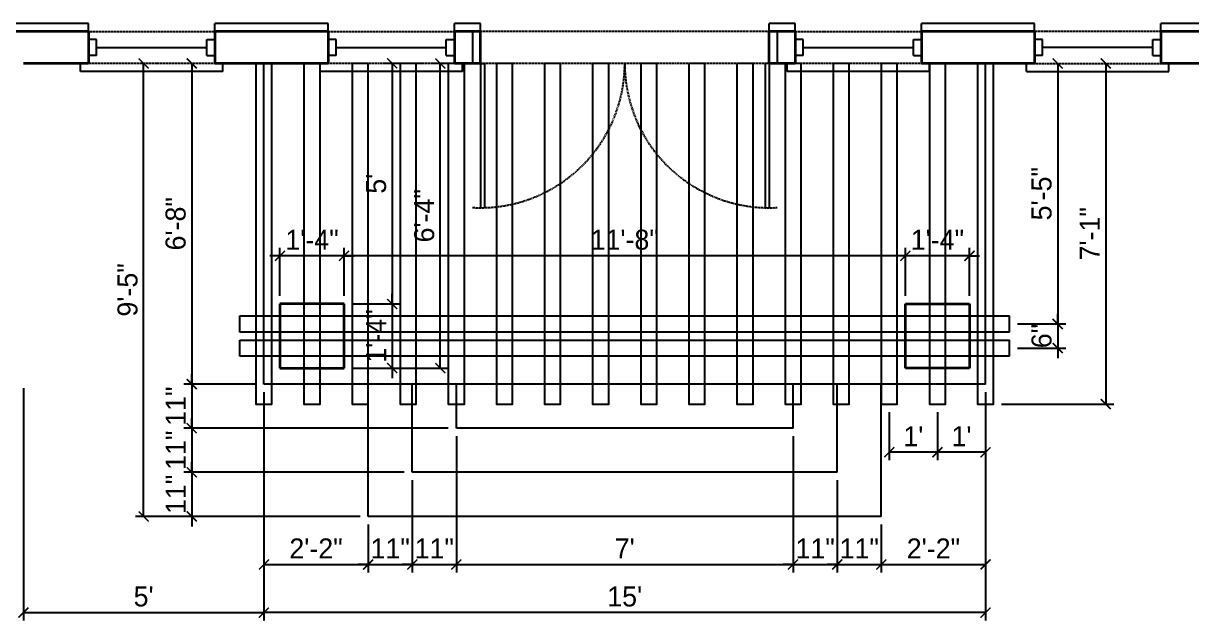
# Model space of a CAD drawing. Header units: inches. Extents: x 0 to 22102, y -19958 to 0.
# Drawn here: x 8665.9 to 8957.3, y -10114.2 to -9965.2 of the extents above; entities that cross this region are included whole.
import ezdxf

# ---------------------------------------------------------------- set-up
doc = ezdxf.new("R2010")
doc.units = ezdxf.units.IN
doc.header["$MEASUREMENT"] = 0
doc.linetypes.add('HIDDEN', pattern=[0.375, 0.25, -0.125])
for name, color, linetype in [('DIM-EXT', 5, 'Continuous'), ('DOOR-EXT', 2, 'Continuous'), ('HEADER-EXT', 5, 'HIDDEN'), ('ROOF', 3, 'Continuous'), ('STAIR', 2, 'Continuous'), ('TRELLIS', 1, 'Continuous'), ('WINDOW GLASS', 4, 'Continuous'), ('WINDOW JAMB', 2, 'Continuous'), ('WINDOW SILL', 1, 'Continuous')]:
    doc.layers.add(name, color=color, linetype=linetype)
doc.layers.add('WALL-EXT', color=6, linetype='Continuous', lineweight=35)
doc.dimstyles.new('Ideal', dxfattribs={"dimscale": 0, "dimtxt": 5, "dimasz": 2.5, "dimexe": 2, "dimexo": 2, "dimgap": 1.5, "dimtad": 1, "dimdec": 4, "dimzin": 0, "dimdsep": 46, "dimlunit": 4, "dimtxsty": 'Standard', "dimblk": 'ARCHTICK', "dimcen": 2, "dimclrt": 1, "dimazin": 0, "dimtfac": 0.75, "dimtdec": 4, "dimtix": 1, "dimtofl": 0, "dimtmove": 2, "dimatfit": 3, "dimldrblk": 'OPEN30', "dimfxl": 1, "dimtolj": 1, "dimtzin": 0, "dimarcsym": 0})

# ---------------------------------------------------------------- blocks, each defined once
blk = doc.blocks.new('_ArchTick')
at = {"color": 0, "linetype": 'ByBlock', "lineweight": 100, "const_width": 0.15}
blk.add_lwpolyline([(-0.5, -0.5), (0.5, 0.5)], dxfattribs=at)
blk = doc.blocks.new('*D331')
at = {"layer": 'Defpoints', "color": 0, "transparency": 16777216}
for p in [(8923.93, -9975.18), (8911.93, -10040.18), (8923.93, -10040.18)]:
    blk.add_point(p, dxfattribs=at)
at = {"layer": 'DIM-EXT', "color": 0, "lineweight": -2, "transparency": 16777216}
for p, q in [((8923.93, -9975.18), (8923.93, -10040.18)), ((8913.93, -10040.18), (8925.93, -10040.18))]:
    blk.add_line(p, q, dxfattribs=at)
at = {"layer": 'DIM-EXT', "color": 0, "lineweight": -2, "transparency": 16777216, "xscale": 2.5, "yscale": 2.5, "zscale": 2.5}
for p, rotation in [((8923.93, -9975.18), 90), ((8923.93, -10040.18), 270)]:
    blk.add_blockref('_ArchTick', p, dxfattribs=dict(at, rotation=rotation))
at = {"layer": 'DIM-EXT', "color": 1, "transparency": 16777216, "insert": (8919.93, -10007.68), "char_height": 5, "attachment_point": 5, "rotation": 90}
blk.add_mtext('\\A1;5\'-5"', dxfattribs=at)
blk = doc.blocks.new('_Open30')
at = {"color": 0, "linetype": 'ByBlock', "lineweight": -2}
for p, q in [((-1, 0.27), (0, 0)), ((0, 0), (-1, -0.27)), ((0, 0), (-1, 0))]:
    blk.add_line(p, q, dxfattribs=at)
blk = doc.blocks.new('*D332')
at = {"layer": 'Defpoints', "color": 0, "transparency": 16777216}
for p in [(8911.93, -10040.18), (8911.93, -10046.18), (8923.93, -10046.18)]:
    blk.add_point(p, dxfattribs=at)
at = {"layer": 'DIM-EXT', "color": 0, "lineweight": -2, "transparency": 16777216}
for p, q in [((8923.93, -10040.18), (8923.93, -10037.68)), ((8913.93, -10040.18), (8925.93, -10040.18)), ((8923.93, -10040.18), (8923.93, -10046.18)), ((8913.93, -10046.18), (8925.93, -10046.18)), ((8923.93, -10046.18), (8923.93, -10048.68))]:
    blk.add_line(p, q, dxfattribs=at)
at = {"layer": 'DIM-EXT', "color": 0, "lineweight": -2, "transparency": 16777216, "xscale": 2.5, "yscale": 2.5, "zscale": 2.5}
for p, rotation in [((8923.93, -10040.18), 270), ((8923.93, -10046.18), 90)]:
    blk.add_blockref('_ArchTick', p, dxfattribs=dict(at, rotation=rotation))
at = {"layer": 'DIM-EXT', "color": 1, "transparency": 16777216, "insert": (8919.93, -10043.18), "char_height": 5, "attachment_point": 5, "rotation": 90}
blk.add_mtext('\\A1;6"', dxfattribs=at)
blk = doc.blocks.new('*D333')
at = {"layer": 'Defpoints', "color": 0, "transparency": 16777216}
for p in [(8893.93, -10060.18), (8905.93, -10060.18), (8893.93, -10072.18)]:
    blk.add_point(p, dxfattribs=at)
at = {"layer": 'DIM-EXT', "color": 0, "lineweight": -2, "transparency": 16777216}
for p, q in [((8893.93, -10062.18), (8893.93, -10074.18)), ((8905.93, -10062.18), (8905.93, -10074.18)), ((8905.93, -10072.18), (8893.93, -10072.18))]:
    blk.add_line(p, q, dxfattribs=at)
at = {"layer": 'DIM-EXT', "color": 0, "lineweight": -2, "transparency": 16777216, "xscale": 2.5, "yscale": 2.5, "zscale": 2.5, "rotation": 180}
blk.add_blockref('_ArchTick', (8893.93, -10072.18), dxfattribs=at)
at = {"layer": 'DIM-EXT', "color": 0, "lineweight": -2, "transparency": 16777216, "xscale": 2.5, "yscale": 2.5, "zscale": 2.5}
blk.add_blockref('_ArchTick', (8905.93, -10072.18), dxfattribs=at)
at = {"layer": 'DIM-EXT', "color": 1, "transparency": 16777216, "insert": (8899.93, -10068.18), "char_height": 5, "attachment_point": 5}
blk.add_mtext("\\A1;1'", dxfattribs=at)
blk = doc.blocks.new('*D334')
at = {"layer": 'Defpoints', "color": 0, "transparency": 16777216}
for p in [(8881.93, -10060.18), (8893.93, -10060.18), (8881.93, -10072.18)]:
    blk.add_point(p, dxfattribs=at)
at = {"layer": 'DIM-EXT', "color": 0, "lineweight": -2, "transparency": 16777216}
for p, q in [((8881.93, -10062.18), (8881.93, -10074.18)), ((8893.93, -10062.18), (8893.93, -10074.18)), ((8893.93, -10072.18), (8881.93, -10072.18))]:
    blk.add_line(p, q, dxfattribs=at)
at = {"layer": 'DIM-EXT', "color": 0, "lineweight": -2, "transparency": 16777216, "xscale": 2.5, "yscale": 2.5, "zscale": 2.5, "rotation": 180}
blk.add_blockref('_ArchTick', (8881.93, -10072.18), dxfattribs=at)
at = {"layer": 'DIM-EXT', "color": 0, "lineweight": -2, "transparency": 16777216, "xscale": 2.5, "yscale": 2.5, "zscale": 2.5}
blk.add_blockref('_ArchTick', (8893.93, -10072.18), dxfattribs=at)
at = {"layer": 'DIM-EXT', "color": 1, "transparency": 16777216, "insert": (8887.93, -10068.18), "char_height": 5, "attachment_point": 5}
blk.add_mtext("\\A1;1'", dxfattribs=at)
blk = doc.blocks.new('*D335')
at = {"layer": 'Defpoints', "color": 0, "transparency": 16777216}
for p in [(8935.93, -9975.18), (8907.93, -10060.18), (8935.93, -10060.18)]:
    blk.add_point(p, dxfattribs=at)
at = {"layer": 'DIM-EXT', "color": 0, "lineweight": -2, "transparency": 16777216}
for p, q in [((8935.93, -9975.18), (8935.93, -10060.18)), ((8909.93, -10060.18), (8937.93, -10060.18))]:
    blk.add_line(p, q, dxfattribs=at)
at = {"layer": 'DIM-EXT', "color": 0, "lineweight": -2, "transparency": 16777216, "xscale": 2.5, "yscale": 2.5, "zscale": 2.5}
for p, rotation in [((8935.93, -9975.18), 90), ((8935.93, -10060.18), 270)]:
    blk.add_blockref('_ArchTick', p, dxfattribs=dict(at, rotation=rotation))
at = {"layer": 'DIM-EXT', "color": 1, "transparency": 16777216, "insert": (8931.93, -10017.68), "char_height": 5, "attachment_point": 5, "rotation": 90}
blk.add_mtext('\\A1;7\'-1"', dxfattribs=at)
blk = doc.blocks.new('*D336')
at = {"layer": 'Defpoints', "color": 0, "transparency": 16777216}
for p in [(8707.93, -9975.18), (8707.93, -10055.18), (8725.93, -10055.18)]:
    blk.add_point(p, dxfattribs=at)
at = {"layer": 'DIM-EXT', "color": 0, "lineweight": -2, "transparency": 16777216}
for p, q in [((8707.93, -9975.18), (8707.93, -10055.18)), ((8723.93, -10055.18), (8705.93, -10055.18))]:
    blk.add_line(p, q, dxfattribs=at)
at = {"layer": 'DIM-EXT', "color": 0, "lineweight": -2, "transparency": 16777216, "xscale": 2.5, "yscale": 2.5, "zscale": 2.5}
for p, rotation in [((8707.93, -9975.18), 90), ((8707.93, -10055.18), 270)]:
    blk.add_blockref('_ArchTick', p, dxfattribs=dict(at, rotation=rotation))
at = {"layer": 'DIM-EXT', "color": 1, "transparency": 16777216, "insert": (8703.93, -10015.18), "char_height": 5, "attachment_point": 5, "rotation": 90}
blk.add_mtext('\\A1;6\'-8"', dxfattribs=at)
blk = doc.blocks.new('*D363')
at = {"layer": 'Defpoints', "color": 0, "transparency": 16777216}
for p in [(8885.93, -10023.18), (8885.93, -10035.18), (8901.93, -10035.18)]:
    blk.add_point(p, dxfattribs=at)
at = {"layer": 'DIM-EXT', "color": 0, "lineweight": -2, "transparency": 16777216}
for p, q in [((8885.93, -10033.18), (8885.93, -10021.18)), ((8901.93, -10033.18), (8901.93, -10021.18)), ((8885.93, -10023.18), (8883.43, -10023.18)), ((8901.93, -10023.18), (8885.93, -10023.18)), ((8901.93, -10023.18), (8904.43, -10023.18))]:
    blk.add_line(p, q, dxfattribs=at)
at = {"layer": 'DIM-EXT', "color": 0, "lineweight": -2, "transparency": 16777216, "xscale": 2.5, "yscale": 2.5, "zscale": 2.5}
blk.add_blockref('_ArchTick', (8885.93, -10023.18), dxfattribs=at)
at = {"layer": 'DIM-EXT', "color": 0, "lineweight": -2, "transparency": 16777216, "xscale": 2.5, "yscale": 2.5, "zscale": 2.5, "rotation": 180}
blk.add_blockref('_ArchTick', (8901.93, -10023.18), dxfattribs=at)
at = {"layer": 'DIM-EXT', "color": 1, "transparency": 16777216, "insert": (8893.93, -10019.18), "char_height": 5, "attachment_point": 5}
blk.add_mtext('\\A1;1\'-4"', dxfattribs=at)
blk = doc.blocks.new('*D364')
at = {"layer": 'Defpoints', "color": 0, "transparency": 16777216}
for p in [(8745.93, -10023.18), (8745.93, -10035.18), (8885.93, -10035.18)]:
    blk.add_point(p, dxfattribs=at)
at = {"layer": 'DIM-EXT', "color": 0, "lineweight": -2, "transparency": 16777216}
for p, q in [((8745.93, -10033.18), (8745.93, -10021.18)), ((8885.93, -10033.18), (8885.93, -10021.18)), ((8885.93, -10023.18), (8745.93, -10023.18))]:
    blk.add_line(p, q, dxfattribs=at)
at = {"layer": 'DIM-EXT', "color": 0, "lineweight": -2, "transparency": 16777216, "xscale": 2.5, "yscale": 2.5, "zscale": 2.5, "rotation": 180}
blk.add_blockref('_ArchTick', (8745.93, -10023.18), dxfattribs=at)
at = {"layer": 'DIM-EXT', "color": 0, "lineweight": -2, "transparency": 16777216, "xscale": 2.5, "yscale": 2.5, "zscale": 2.5}
blk.add_blockref('_ArchTick', (8885.93, -10023.18), dxfattribs=at)
at = {"layer": 'DIM-EXT', "color": 1, "transparency": 16777216, "insert": (8815.93, -10019.18), "char_height": 5, "attachment_point": 5}
blk.add_mtext('\\A1;11\'-8"', dxfattribs=at)
blk = doc.blocks.new('*D365')
at = {"layer": 'Defpoints', "color": 0, "transparency": 16777216}
for p in [(8729.93, -10023.18), (8729.93, -10035.18), (8745.93, -10035.18)]:
    blk.add_point(p, dxfattribs=at)
at = {"layer": 'DIM-EXT', "color": 0, "lineweight": -2, "transparency": 16777216}
for p, q in [((8729.93, -10033.18), (8729.93, -10021.18)), ((8745.93, -10033.18), (8745.93, -10021.18)), ((8729.93, -10023.18), (8727.43, -10023.18)), ((8745.93, -10023.18), (8729.93, -10023.18)), ((8745.93, -10023.18), (8748.43, -10023.18))]:
    blk.add_line(p, q, dxfattribs=at)
at = {"layer": 'DIM-EXT', "color": 0, "lineweight": -2, "transparency": 16777216, "xscale": 2.5, "yscale": 2.5, "zscale": 2.5}
blk.add_blockref('_ArchTick', (8729.93, -10023.18), dxfattribs=at)
at = {"layer": 'DIM-EXT', "color": 0, "lineweight": -2, "transparency": 16777216, "xscale": 2.5, "yscale": 2.5, "zscale": 2.5, "rotation": 180}
blk.add_blockref('_ArchTick', (8745.93, -10023.18), dxfattribs=at)
at = {"layer": 'DIM-EXT', "color": 1, "transparency": 16777216, "insert": (8737.93, -10019.18), "char_height": 5, "attachment_point": 5}
blk.add_mtext('\\A1;1\'-4"', dxfattribs=at)
blk = doc.blocks.new('*D366')
at = {"layer": 'Defpoints', "color": 0, "transparency": 16777216}
for p in [(8665.93, -10054.18), (8725.93, -10055.18), (8725.93, -10112.18)]:
    blk.add_point(p, dxfattribs=at)
at = {"layer": 'DIM-EXT', "color": 0, "lineweight": -2, "transparency": 16777216}
for p, q in [((8665.93, -10056.18), (8665.93, -10114.18)), ((8725.93, -10057.18), (8725.93, -10114.18)), ((8665.93, -10112.18), (8725.93, -10112.18))]:
    blk.add_line(p, q, dxfattribs=at)
at = {"layer": 'DIM-EXT', "color": 0, "lineweight": -2, "transparency": 16777216, "xscale": 2.5, "yscale": 2.5, "zscale": 2.5, "rotation": 180}
blk.add_blockref('_ArchTick', (8665.93, -10112.18), dxfattribs=at)
at = {"layer": 'DIM-EXT', "color": 0, "lineweight": -2, "transparency": 16777216, "xscale": 2.5, "yscale": 2.5, "zscale": 2.5}
blk.add_blockref('_ArchTick', (8725.93, -10112.18), dxfattribs=at)
at = {"layer": 'DIM-EXT', "color": 1, "transparency": 16777216, "insert": (8695.93, -10108.18), "char_height": 5, "attachment_point": 5}
blk.add_mtext("\\A1;5'", dxfattribs=at)
blk = doc.blocks.new('*D367')
at = {"layer": 'Defpoints', "color": 0, "transparency": 16777216}
for p in [(8725.93, -10055.18), (8751.93, -10088.18), (8751.93, -10100.18)]:
    blk.add_point(p, dxfattribs=at)
at = {"layer": 'DIM-EXT', "color": 0, "lineweight": -2, "transparency": 16777216}
for p, q in [((8725.93, -10057.18), (8725.93, -10102.18)), ((8751.93, -10090.18), (8751.93, -10102.18)), ((8725.93, -10100.18), (8751.93, -10100.18))]:
    blk.add_line(p, q, dxfattribs=at)
at = {"layer": 'DIM-EXT', "color": 0, "lineweight": -2, "transparency": 16777216, "xscale": 2.5, "yscale": 2.5, "zscale": 2.5, "rotation": 180}
blk.add_blockref('_ArchTick', (8725.93, -10100.18), dxfattribs=at)
at = {"layer": 'DIM-EXT', "color": 0, "lineweight": -2, "transparency": 16777216, "xscale": 2.5, "yscale": 2.5, "zscale": 2.5}
blk.add_blockref('_ArchTick', (8751.93, -10100.18), dxfattribs=at)
at = {"layer": 'DIM-EXT', "color": 1, "transparency": 16777216, "insert": (8738.93, -10096.18), "char_height": 5, "attachment_point": 5}
blk.add_mtext('\\A1;2\'-2"', dxfattribs=at)
blk = doc.blocks.new('*D368')
at = {"layer": 'Defpoints', "color": 0, "transparency": 16777216}
for p in [(8762.93, -10077.18), (8751.93, -10088.18), (8762.93, -10100.18)]:
    blk.add_point(p, dxfattribs=at)
at = {"layer": 'DIM-EXT', "color": 0, "lineweight": -2, "transparency": 16777216}
for p, q in [((8762.93, -10079.18), (8762.93, -10102.18)), ((8751.93, -10090.18), (8751.93, -10102.18)), ((8751.93, -10100.18), (8749.43, -10100.18)), ((8751.93, -10100.18), (8762.93, -10100.18)), ((8762.93, -10100.18), (8765.43, -10100.18))]:
    blk.add_line(p, q, dxfattribs=at)
at = {"layer": 'DIM-EXT', "color": 0, "lineweight": -2, "transparency": 16777216, "xscale": 2.5, "yscale": 2.5, "zscale": 2.5}
blk.add_blockref('_ArchTick', (8751.93, -10100.18), dxfattribs=at)
at = {"layer": 'DIM-EXT', "color": 0, "lineweight": -2, "transparency": 16777216, "xscale": 2.5, "yscale": 2.5, "zscale": 2.5, "rotation": 180}
blk.add_blockref('_ArchTick', (8762.93, -10100.18), dxfattribs=at)
at = {"layer": 'DIM-EXT', "color": 1, "transparency": 16777216, "insert": (8757.43, -10096.18), "char_height": 5, "attachment_point": 5}
blk.add_mtext('\\A1;11"', dxfattribs=at)
blk = doc.blocks.new('*D369')
at = {"layer": 'Defpoints', "color": 0, "transparency": 16777216}
for p in [(8773.93, -10066.18), (8762.93, -10077.18), (8773.93, -10100.18)]:
    blk.add_point(p, dxfattribs=at)
at = {"layer": 'DIM-EXT', "color": 0, "lineweight": -2, "transparency": 16777216}
for p, q in [((8773.93, -10068.18), (8773.93, -10102.18)), ((8762.93, -10079.18), (8762.93, -10102.18)), ((8762.93, -10100.18), (8760.43, -10100.18)), ((8762.93, -10100.18), (8773.93, -10100.18)), ((8773.93, -10100.18), (8776.43, -10100.18))]:
    blk.add_line(p, q, dxfattribs=at)
at = {"layer": 'DIM-EXT', "color": 0, "lineweight": -2, "transparency": 16777216, "xscale": 2.5, "yscale": 2.5, "zscale": 2.5}
blk.add_blockref('_ArchTick', (8762.93, -10100.18), dxfattribs=at)
at = {"layer": 'DIM-EXT', "color": 0, "lineweight": -2, "transparency": 16777216, "xscale": 2.5, "yscale": 2.5, "zscale": 2.5, "rotation": 180}
blk.add_blockref('_ArchTick', (8773.93, -10100.18), dxfattribs=at)
at = {"layer": 'DIM-EXT', "color": 1, "transparency": 16777216, "insert": (8768.43, -10096.18), "char_height": 5, "attachment_point": 5}
blk.add_mtext('\\A1;11"', dxfattribs=at)
blk = doc.blocks.new('*D370')
at = {"layer": 'Defpoints', "color": 0, "transparency": 16777216}
for p in [(8773.93, -10066.18), (8857.93, -10066.18), (8857.93, -10100.18)]:
    blk.add_point(p, dxfattribs=at)
at = {"layer": 'DIM-EXT', "color": 0, "lineweight": -2, "transparency": 16777216}
for p, q in [((8773.93, -10068.18), (8773.93, -10102.18)), ((8857.93, -10068.18), (8857.93, -10102.18)), ((8773.93, -10100.18), (8857.93, -10100.18))]:
    blk.add_line(p, q, dxfattribs=at)
at = {"layer": 'DIM-EXT', "color": 0, "lineweight": -2, "transparency": 16777216, "xscale": 2.5, "yscale": 2.5, "zscale": 2.5, "rotation": 180}
blk.add_blockref('_ArchTick', (8773.93, -10100.18), dxfattribs=at)
at = {"layer": 'DIM-EXT', "color": 0, "lineweight": -2, "transparency": 16777216, "xscale": 2.5, "yscale": 2.5, "zscale": 2.5}
blk.add_blockref('_ArchTick', (8857.93, -10100.18), dxfattribs=at)
at = {"layer": 'DIM-EXT', "color": 1, "transparency": 16777216, "insert": (8815.93, -10096.18), "char_height": 5, "attachment_point": 5}
blk.add_mtext("\\A1;7'", dxfattribs=at)
blk = doc.blocks.new('*D371')
at = {"layer": 'Defpoints', "color": 0, "transparency": 16777216}
for p in [(8857.93, -10066.18), (8868.93, -10077.18), (8868.93, -10100.18)]:
    blk.add_point(p, dxfattribs=at)
at = {"layer": 'DIM-EXT', "color": 0, "lineweight": -2, "transparency": 16777216}
for p, q in [((8857.93, -10068.18), (8857.93, -10102.18)), ((8868.93, -10079.18), (8868.93, -10102.18)), ((8857.93, -10100.18), (8855.43, -10100.18)), ((8857.93, -10100.18), (8868.93, -10100.18)), ((8868.93, -10100.18), (8871.43, -10100.18))]:
    blk.add_line(p, q, dxfattribs=at)
at = {"layer": 'DIM-EXT', "color": 0, "lineweight": -2, "transparency": 16777216, "xscale": 2.5, "yscale": 2.5, "zscale": 2.5}
blk.add_blockref('_ArchTick', (8857.93, -10100.18), dxfattribs=at)
at = {"layer": 'DIM-EXT', "color": 0, "lineweight": -2, "transparency": 16777216, "xscale": 2.5, "yscale": 2.5, "zscale": 2.5, "rotation": 180}
blk.add_blockref('_ArchTick', (8868.93, -10100.18), dxfattribs=at)
at = {"layer": 'DIM-EXT', "color": 1, "transparency": 16777216, "insert": (8863.43, -10096.18), "char_height": 5, "attachment_point": 5}
blk.add_mtext('\\A1;11"', dxfattribs=at)
blk = doc.blocks.new('*D372')
at = {"layer": 'Defpoints', "color": 0, "transparency": 16777216}
for p in [(8868.93, -10077.18), (8879.93, -10088.18), (8879.93, -10100.18)]:
    blk.add_point(p, dxfattribs=at)
at = {"layer": 'DIM-EXT', "color": 0, "lineweight": -2, "transparency": 16777216}
for p, q in [((8868.93, -10079.18), (8868.93, -10102.18)), ((8879.93, -10090.18), (8879.93, -10102.18)), ((8868.93, -10100.18), (8866.43, -10100.18)), ((8868.93, -10100.18), (8879.93, -10100.18)), ((8879.93, -10100.18), (8882.43, -10100.18))]:
    blk.add_line(p, q, dxfattribs=at)
at = {"layer": 'DIM-EXT', "color": 0, "lineweight": -2, "transparency": 16777216, "xscale": 2.5, "yscale": 2.5, "zscale": 2.5}
blk.add_blockref('_ArchTick', (8868.93, -10100.18), dxfattribs=at)
at = {"layer": 'DIM-EXT', "color": 0, "lineweight": -2, "transparency": 16777216, "xscale": 2.5, "yscale": 2.5, "zscale": 2.5, "rotation": 180}
blk.add_blockref('_ArchTick', (8879.93, -10100.18), dxfattribs=at)
at = {"layer": 'DIM-EXT', "color": 1, "transparency": 16777216, "insert": (8874.43, -10096.18), "char_height": 5, "attachment_point": 5}
blk.add_mtext('\\A1;11"', dxfattribs=at)
blk = doc.blocks.new('*D373')
at = {"layer": 'Defpoints', "color": 0, "transparency": 16777216}
for p in [(8905.93, -10055.18), (8879.93, -10088.18), (8905.93, -10100.18)]:
    blk.add_point(p, dxfattribs=at)
at = {"layer": 'DIM-EXT', "color": 0, "lineweight": -2, "transparency": 16777216}
for p, q in [((8905.93, -10057.18), (8905.93, -10102.18)), ((8879.93, -10090.18), (8879.93, -10102.18)), ((8879.93, -10100.18), (8905.93, -10100.18))]:
    blk.add_line(p, q, dxfattribs=at)
at = {"layer": 'DIM-EXT', "color": 0, "lineweight": -2, "transparency": 16777216, "xscale": 2.5, "yscale": 2.5, "zscale": 2.5, "rotation": 180}
blk.add_blockref('_ArchTick', (8879.93, -10100.18), dxfattribs=at)
at = {"layer": 'DIM-EXT', "color": 0, "lineweight": -2, "transparency": 16777216, "xscale": 2.5, "yscale": 2.5, "zscale": 2.5}
blk.add_blockref('_ArchTick', (8905.93, -10100.18), dxfattribs=at)
at = {"layer": 'DIM-EXT', "color": 1, "transparency": 16777216, "insert": (8892.93, -10096.18), "char_height": 5, "attachment_point": 5}
blk.add_mtext('\\A1;2\'-2"', dxfattribs=at)
blk = doc.blocks.new('*D374')
at = {"layer": 'Defpoints', "color": 0, "lineweight": 0, "transparency": 16777216}
for p in [(8725.93, -10055.18), (8905.93, -10055.18), (8725.93, -10112.18)]:
    blk.add_point(p, dxfattribs=at)
at = {"layer": 'TRELLIS', "color": 0, "lineweight": -2, "transparency": 16777216}
for p, q in [((8725.93, -10057.18), (8725.93, -10114.18)), ((8905.93, -10057.18), (8905.93, -10114.18)), ((8905.93, -10112.18), (8725.93, -10112.18))]:
    blk.add_line(p, q, dxfattribs=at)
at = {"layer": 'TRELLIS', "color": 0, "lineweight": -2, "transparency": 16777216, "xscale": 2.5, "yscale": 2.5, "zscale": 2.5, "rotation": 180}
blk.add_blockref('_ArchTick', (8725.93, -10112.18), dxfattribs=at)
at = {"layer": 'TRELLIS', "color": 0, "lineweight": -2, "transparency": 16777216, "xscale": 2.5, "yscale": 2.5, "zscale": 2.5}
blk.add_blockref('_ArchTick', (8905.93, -10112.18), dxfattribs=at)
at = {"layer": 'TRELLIS', "color": 1, "lineweight": 0, "transparency": 16777216, "insert": (8815.93, -10108.18), "char_height": 5, "attachment_point": 5}
blk.add_mtext("\\A1;15'", dxfattribs=at)
blk = doc.blocks.new('*D375')
at = {"layer": 'Defpoints', "color": 0, "transparency": 16777216}
for p in [(8767.93, -9975.18), (8745.93, -10035.18), (8757.93, -10035.18)]:
    blk.add_point(p, dxfattribs=at)
at = {"layer": 'DIM-EXT', "color": 0, "lineweight": -2, "transparency": 16777216}
for p, q in [((8765.93, -9975.18), (8755.93, -9975.18)), ((8757.93, -9975.18), (8757.93, -10035.18)), ((8747.93, -10035.18), (8759.93, -10035.18))]:
    blk.add_line(p, q, dxfattribs=at)
at = {"layer": 'DIM-EXT', "color": 0, "lineweight": -2, "transparency": 16777216, "xscale": 2.5, "yscale": 2.5, "zscale": 2.5}
for p, rotation in [((8757.93, -9975.18), 90), ((8757.93, -10035.18), 270)]:
    blk.add_blockref('_ArchTick', p, dxfattribs=dict(at, rotation=rotation))
at = {"layer": 'DIM-EXT', "color": 1, "transparency": 16777216, "insert": (8753.93, -10005.18), "char_height": 5, "attachment_point": 5, "rotation": 90}
blk.add_mtext("\\A1;5'", dxfattribs=at)
blk = doc.blocks.new('*D376')
at = {"layer": 'Defpoints', "color": 0, "transparency": 16777216}
for p in [(8745.93, -10035.18), (8745.93, -10051.18), (8757.93, -10051.18)]:
    blk.add_point(p, dxfattribs=at)
at = {"layer": 'DIM-EXT', "color": 0, "lineweight": -2, "transparency": 16777216}
for p, q in [((8757.93, -10035.18), (8757.93, -10032.68)), ((8747.93, -10035.18), (8759.93, -10035.18)), ((8757.93, -10035.18), (8757.93, -10051.18)), ((8747.93, -10051.18), (8759.93, -10051.18)), ((8757.93, -10051.18), (8757.93, -10053.68))]:
    blk.add_line(p, q, dxfattribs=at)
at = {"layer": 'DIM-EXT', "color": 0, "lineweight": -2, "transparency": 16777216, "xscale": 2.5, "yscale": 2.5, "zscale": 2.5}
for p, rotation in [((8757.93, -10035.18), 270), ((8757.93, -10051.18), 90)]:
    blk.add_blockref('_ArchTick', p, dxfattribs=dict(at, rotation=rotation))
at = {"layer": 'DIM-EXT', "color": 1, "transparency": 16777216, "insert": (8753.93, -10043.18), "char_height": 5, "attachment_point": 5, "rotation": 90}
blk.add_mtext('\\A1;1\'-4"', dxfattribs=at)
blk = doc.blocks.new('*D377')
at = {"layer": 'Defpoints', "color": 0, "transparency": 16777216}
for p in [(8769.93, -9975.18), (8779.93, -9975.18), (8745.93, -10051.18)]:
    blk.add_point(p, dxfattribs=at)
at = {"layer": 'DIM-EXT', "color": 0, "lineweight": -2, "transparency": 16777216}
for p, q in [((8777.93, -9975.18), (8767.93, -9975.18)), ((8769.93, -10051.18), (8769.93, -9975.18)), ((8747.93, -10051.18), (8771.93, -10051.18))]:
    blk.add_line(p, q, dxfattribs=at)
at = {"layer": 'DIM-EXT', "color": 0, "lineweight": -2, "transparency": 16777216, "xscale": 2.5, "yscale": 2.5, "zscale": 2.5}
for p, rotation in [((8769.93, -9975.18), 90), ((8769.93, -10051.18), 270)]:
    blk.add_blockref('_ArchTick', p, dxfattribs=dict(at, rotation=rotation))
at = {"layer": 'DIM-EXT', "color": 1, "transparency": 16777216, "insert": (8765.93, -10013.18), "char_height": 5, "attachment_point": 5, "rotation": 90}
blk.add_mtext('\\A1;6\'-4"', dxfattribs=at)
blk = doc.blocks.new('*D378')
at = {"layer": 'Defpoints', "color": 0, "transparency": 16777216}
for p in [(8725.93, -10055.18), (8707.93, -10066.18), (8773.93, -10066.18)]:
    blk.add_point(p, dxfattribs=at)
at = {"layer": 'DIM-EXT', "color": 0, "lineweight": -2, "transparency": 16777216}
for p, q in [((8707.93, -10055.18), (8707.93, -10052.68)), ((8723.93, -10055.18), (8705.93, -10055.18)), ((8707.93, -10055.18), (8707.93, -10066.18)), ((8771.93, -10066.18), (8705.93, -10066.18)), ((8707.93, -10066.18), (8707.93, -10068.68))]:
    blk.add_line(p, q, dxfattribs=at)
at = {"layer": 'DIM-EXT', "color": 0, "lineweight": -2, "transparency": 16777216, "xscale": 2.5, "yscale": 2.5, "zscale": 2.5}
for p, rotation in [((8707.93, -10055.18), 270), ((8707.93, -10066.18), 90)]:
    blk.add_blockref('_ArchTick', p, dxfattribs=dict(at, rotation=rotation))
at = {"layer": 'DIM-EXT', "color": 1, "transparency": 16777216, "insert": (8703.93, -10060.68), "char_height": 5, "attachment_point": 5, "rotation": 90}
blk.add_mtext('\\A1;11"', dxfattribs=at)
blk = doc.blocks.new('*D379')
at = {"layer": 'Defpoints', "color": 0, "transparency": 16777216}
for p in [(8773.93, -10066.18), (8707.93, -10077.18), (8762.93, -10077.18)]:
    blk.add_point(p, dxfattribs=at)
at = {"layer": 'DIM-EXT', "color": 0, "lineweight": -2, "transparency": 16777216}
for p, q in [((8707.93, -10066.18), (8707.93, -10063.68)), ((8771.93, -10066.18), (8705.93, -10066.18)), ((8707.93, -10066.18), (8707.93, -10077.18)), ((8760.93, -10077.18), (8705.93, -10077.18)), ((8707.93, -10077.18), (8707.93, -10079.68))]:
    blk.add_line(p, q, dxfattribs=at)
at = {"layer": 'DIM-EXT', "color": 0, "lineweight": -2, "transparency": 16777216, "xscale": 2.5, "yscale": 2.5, "zscale": 2.5}
for p, rotation in [((8707.93, -10066.18), 270), ((8707.93, -10077.18), 90)]:
    blk.add_blockref('_ArchTick', p, dxfattribs=dict(at, rotation=rotation))
at = {"layer": 'DIM-EXT', "color": 1, "transparency": 16777216, "insert": (8703.93, -10071.68), "char_height": 5, "attachment_point": 5, "rotation": 90}
blk.add_mtext('\\A1;11"', dxfattribs=at)
blk = doc.blocks.new('*D380')
at = {"layer": 'Defpoints', "color": 0, "transparency": 16777216}
for p in [(8762.93, -10077.18), (8707.93, -10088.18), (8751.93, -10088.18)]:
    blk.add_point(p, dxfattribs=at)
at = {"layer": 'DIM-EXT', "color": 0, "lineweight": -2, "transparency": 16777216}
for p, q in [((8707.93, -10077.18), (8707.93, -10074.68)), ((8760.93, -10077.18), (8705.93, -10077.18)), ((8707.93, -10077.18), (8707.93, -10088.18)), ((8749.93, -10088.18), (8705.93, -10088.18)), ((8707.93, -10088.18), (8707.93, -10090.68))]:
    blk.add_line(p, q, dxfattribs=at)
at = {"layer": 'DIM-EXT', "color": 0, "lineweight": -2, "transparency": 16777216, "xscale": 2.5, "yscale": 2.5, "zscale": 2.5}
for p, rotation in [((8707.93, -10077.18), 270), ((8707.93, -10088.18), 90)]:
    blk.add_blockref('_ArchTick', p, dxfattribs=dict(at, rotation=rotation))
at = {"layer": 'DIM-EXT', "color": 1, "transparency": 16777216, "insert": (8703.93, -10082.68), "char_height": 5, "attachment_point": 5, "rotation": 90}
blk.add_mtext('\\A1;11"', dxfattribs=at)
blk = doc.blocks.new('*D381')
at = {"layer": 'Defpoints', "color": 0, "transparency": 16777216}
for p in [(8695.93, -9975.18), (8695.93, -9975.18), (8751.93, -10088.18)]:
    blk.add_point(p, dxfattribs=at)
at = {"layer": 'DIM-EXT', "color": 0, "lineweight": -2, "transparency": 16777216}
for p, q in [((8695.93, -10088.18), (8695.93, -9975.18)), ((8749.93, -10088.18), (8693.93, -10088.18))]:
    blk.add_line(p, q, dxfattribs=at)
at = {"layer": 'DIM-EXT', "color": 0, "lineweight": -2, "transparency": 16777216, "xscale": 2.5, "yscale": 2.5, "zscale": 2.5}
for p, rotation in [((8695.93, -9975.18), 90), ((8695.93, -10088.18), 270)]:
    blk.add_blockref('_ArchTick', p, dxfattribs=dict(at, rotation=rotation))
at = {"layer": 'DIM-EXT', "color": 1, "transparency": 16777216, "insert": (8691.93, -10031.68), "char_height": 5, "attachment_point": 5, "rotation": 90}
blk.add_mtext('\\A1;9\'-5"', dxfattribs=at)

msp = doc.modelspace()

# ---------------------------------------------------------------- linework, layer by layer
at = {"layer": 'DOOR-EXT', "color": 8}
for p, q in [((8779.92957, -9975.18476), (8779.92957, -10011.18476)), ((8779.92957, -9975.18476), (8780.92957, -9975.18476)), ((8780.92957, -9975.18476), (8780.92957, -10011.17087)), ((8851.92957, -9975.18476), (8850.92957, -9975.18476)), ((8850.92957, -9975.18476), (8850.92957, -10011.17087)), ((8851.92957, -9975.18476), (8851.92957, -10011.18476))]:
    msp.add_line(p, q, dxfattribs=at)
for points in [[(8779.92957, -9975.18476), (8779.92957, -9967.18476), (8777.92957, -9967.18476), (8777.92957, -9975.18476)], [(8851.92957, -9975.18476), (8851.92957, -9967.18476), (8853.92957, -9967.18476), (8853.92957, -9975.18476)]]:
    msp.add_lwpolyline(points, close=True, dxfattribs=at)
at = {"layer": 'DOOR-EXT', "color": 8, "linetype": 'HIDDEN'}
for centre, start, end in [((8779.92957, -9975.18476), 266.8152615, 0), ((8851.92957, -9975.18476), 180, 273.1847385)]:
    msp.add_arc(centre, 36, start, end, dxfattribs=at)
at = {"layer": 'HEADER-EXT', "color": 8}
for p, q in [((8682.17957, -9967.18476), (8713.67957, -9967.18476)), ((8741.92957, -9967.18476), (8773.42957, -9967.18476)), ((8851.92957, -9967.18476), (8779.92957, -9967.18476)), ((8858.42957, -9967.18476), (8889.92957, -9967.18476)), ((8949.67957, -9967.18476), (8918.17957, -9967.18476)), ((8713.67957, -9975.18476), (8682.17957, -9975.18476)), ((8773.42957, -9975.18476), (8741.92957, -9975.18476)), ((8851.92957, -9975.18476), (8779.92957, -9975.18476)), ((8889.92957, -9975.18476), (8858.42957, -9975.18476)), ((8918.17957, -9975.18476), (8949.67957, -9975.18476))]:
    msp.add_line(p, q, dxfattribs=at)
at = {"layer": 'ROOF', "color": 8}
for p, q in [((8682.17957, -9965.18476), (8655.92957, -9965.18476)), ((8682.17957, -9967.18476), (8682.17957, -9965.18476)), ((8741.92957, -9965.18476), (8713.67957, -9965.18476)), ((8713.67957, -9967.18476), (8713.67957, -9965.18476)), ((8741.92957, -9967.18476), (8741.92957, -9965.18476)), ((8779.92957, -9965.18476), (8773.42957, -9965.18476)), ((8773.42957, -9967.18476), (8773.42957, -9965.18476)), ((8779.92957, -9967.18476), (8779.92957, -9965.18476)), ((8858.42957, -9965.18476), (8851.92957, -9965.18476)), ((8851.92957, -9967.18476), (8851.92957, -9965.18476)), ((8858.42957, -9967.18476), (8858.42957, -9965.18476)), ((8918.17957, -9965.18476), (8889.92957, -9965.18476)), ((8889.92957, -9967.18476), (8889.92957, -9965.18476)), ((8918.17957, -9967.18476), (8918.17957, -9965.18476)), ((8949.67957, -9967.18476), (8949.67957, -9965.18476)), ((9004.17957, -9965.18476), (8949.67957, -9965.18476))]:
    msp.add_line(p, q, dxfattribs=at)
at = {"layer": 'STAIR'}
for p, q in [((8725.92957, -10055.18476), (8725.92957, -9975.18476)), ((8905.92957, -10055.18476), (8905.92957, -9975.18476)), ((8905.92957, -10055.18476), (8725.92957, -10055.18476)), ((8751.92957, -10088.18476), (8751.92957, -10055.18476)), ((8762.92957, -10077.18476), (8762.92957, -10055.18476)), ((8773.92957, -10066.18476), (8773.92957, -10055.18476)), ((8857.92957, -10066.18476), (8857.92957, -10055.18476)), ((8868.92957, -10077.18476), (8868.92957, -10055.18476)), ((8879.92957, -10088.18476), (8879.92957, -10055.18476)), ((8857.92957, -10066.18476), (8773.92957, -10066.18476)), ((8868.92957, -10077.18476), (8762.92957, -10077.18476)), ((8879.92957, -10088.18476), (8751.92957, -10088.18476))]:
    msp.add_line(p, q, dxfattribs=at)
at = {"layer": 'TRELLIS', "color": 5}
for p, q in [((8719.92939, -10042.18476), (8719.92939, -10038.18476)), ((8719.92939, -10038.18476), (8911.92974, -10038.18476)), ((8911.92974, -10042.18476), (8911.92974, -10038.18476)), ((8911.92974, -10042.18476), (8719.92939, -10042.18476)), ((8719.92939, -10048.18476), (8719.92939, -10044.18476)), ((8719.92939, -10044.18476), (8911.92974, -10044.18476)), ((8911.92974, -10048.18476), (8911.92974, -10044.18476)), ((8911.92974, -10048.18476), (8719.92939, -10048.18476))]:
    msp.add_line(p, q, dxfattribs=at)
at = {"layer": 'TRELLIS'}
for points in [[(8723.92957, -9975.18476), (8723.92957, -10060.18476), (8727.92957, -10060.18476), (8727.92957, -9975.18476)], [(8735.92957, -9975.18476), (8735.92957, -10060.18476), (8739.92957, -10060.18476), (8739.92957, -9975.18476)], [(8747.92957, -9975.18476), (8747.92957, -10060.18476), (8751.92957, -10060.18476), (8751.92957, -9975.18476)], [(8759.92957, -9975.18476), (8759.92957, -10060.18476), (8763.92957, -10060.18476), (8763.92957, -9975.18476)], [(8771.92957, -9975.18476), (8771.92957, -10060.18476), (8775.92957, -10060.18476), (8775.92957, -9975.18476)], [(8783.92957, -9975.18476), (8783.92957, -10060.18476), (8787.92957, -10060.18476), (8787.92957, -9975.18476)], [(8795.92957, -9975.18476), (8795.92957, -10060.18476), (8799.92957, -10060.18476), (8799.92957, -9975.18476)], [(8807.92957, -9975.18476), (8807.92957, -10060.18476), (8811.92957, -10060.18476), (8811.92957, -9975.18476)], [(8819.92957, -9975.18476), (8819.92957, -10060.18476), (8823.92957, -10060.18476), (8823.92957, -9975.18476)], [(8831.92957, -9975.18476), (8831.92957, -10060.18476), (8835.92957, -10060.18476), (8835.92957, -9975.18476)], [(8843.92957, -9975.18476), (8843.92957, -10060.18476), (8847.92957, -10060.18476), (8847.92957, -9975.18476)], [(8855.92957, -9975.18476), (8855.92957, -10060.18476), (8859.92957, -10060.18476), (8859.92957, -9975.18476)], [(8867.92957, -9975.18476), (8867.92957, -10060.18476), (8871.92957, -10060.18476), (8871.92957, -9975.18476)], [(8879.92957, -9975.18476), (8879.92957, -10060.18476), (8883.92957, -10060.18476), (8883.92957, -9975.18476)], [(8891.92957, -9975.18476), (8891.92957, -10060.18476), (8895.92957, -10060.18476), (8895.92957, -9975.18476)], [(8903.92957, -9975.18476), (8903.92957, -10060.18476), (8907.92957, -10060.18476), (8907.92957, -9975.18476)]]:
    msp.add_lwpolyline(points, close=True, dxfattribs=at)
at = {"layer": 'WALL-EXT', "color": 8}
for p, q in [((8682.17957, -9967.18476), (8657.92957, -9967.18476)), ((8682.17957, -9967.18476), (8682.17957, -9975.18476)), ((8741.92957, -9967.18476), (8713.67957, -9967.18476)), ((8713.67957, -9967.18476), (8713.67957, -9975.18476)), ((8741.92957, -9967.18476), (8741.92957, -9975.18476)), ((8779.92957, -9967.18476), (8773.42957, -9967.18476)), ((8773.42957, -9967.18476), (8773.42957, -9975.18476)), ((8779.92957, -9975.18476), (8779.92957, -9967.18476)), ((8858.42957, -9967.18476), (8851.92957, -9967.18476)), ((8851.92957, -9975.18476), (8851.92957, -9967.18476)), ((8858.42957, -9967.18476), (8858.42957, -9975.18476)), ((8918.17957, -9967.18476), (8889.92957, -9967.18476)), ((8889.92957, -9967.18476), (8889.92957, -9975.18476)), ((8918.17957, -9967.18476), (8918.17957, -9975.18476)), ((8949.67957, -9967.18476), (8949.67957, -9975.18476)), ((9004.17957, -9967.18476), (8949.67957, -9967.18476)), ((8682.17957, -9975.18476), (8665.92957, -9975.18476)), ((8741.92957, -9975.18476), (8713.67957, -9975.18476)), ((8779.92957, -9975.18476), (8773.42957, -9975.18476)), ((8858.42957, -9975.18476), (8851.92957, -9975.18476)), ((8918.17957, -9975.18476), (8889.92957, -9975.18476)), ((9004.17957, -9975.18476), (8949.67957, -9975.18476))]:
    msp.add_line(p, q, dxfattribs=at)
at = {"layer": 'WALL-EXT'}
for p, q in [((8729.92957, -10035.18476), (8729.92957, -10051.18476)), ((8745.92957, -10035.18476), (8729.92957, -10035.18476)), ((8745.92957, -10051.18476), (8745.92957, -10035.18476)), ((8885.92957, -10051.18476), (8885.92957, -10035.18476)), ((8885.92957, -10035.18476), (8901.92957, -10035.18476)), ((8901.92957, -10035.18476), (8901.92957, -10051.18476)), ((8729.92957, -10051.18476), (8745.92957, -10051.18476)), ((8901.92957, -10051.18476), (8885.92957, -10051.18476))]:
    msp.add_line(p, q, dxfattribs=at)
at = {"layer": 'WINDOW GLASS', "color": 8}
for p, q in [((8684.17957, -9971.18476), (8711.67957, -9971.18476)), ((8743.92957, -9971.18476), (8771.42957, -9971.18476)), ((8860.42957, -9971.18476), (8887.92957, -9971.18476)), ((8947.67957, -9971.18476), (8920.17957, -9971.18476))]:
    msp.add_line(p, q, dxfattribs=at)
at = {"layer": 'WINDOW JAMB', "color": 8}
for p, q in [((8684.17957, -9969.18476), (8682.17957, -9969.18476)), ((8682.17957, -9973.18476), (8682.17957, -9969.18476)), ((8684.17957, -9973.18476), (8684.17957, -9969.18476)), ((8711.67957, -9973.18476), (8711.67957, -9969.18476)), ((8711.67957, -9969.18476), (8713.67957, -9969.18476)), ((8713.67957, -9973.18476), (8713.67957, -9969.18476)), ((8743.92957, -9969.18476), (8741.92957, -9969.18476)), ((8741.92957, -9973.18476), (8741.92957, -9969.18476)), ((8743.92957, -9973.18476), (8743.92957, -9969.18476)), ((8771.42957, -9973.18476), (8771.42957, -9969.18476)), ((8771.42957, -9969.18476), (8773.42957, -9969.18476)), ((8773.42957, -9973.18476), (8773.42957, -9969.18476)), ((8860.42957, -9969.18476), (8858.42957, -9969.18476)), ((8858.42957, -9973.18476), (8858.42957, -9969.18476)), ((8860.42957, -9973.18476), (8860.42957, -9969.18476)), ((8887.92957, -9973.18476), (8887.92957, -9969.18476)), ((8887.92957, -9969.18476), (8889.92957, -9969.18476)), ((8889.92957, -9973.18476), (8889.92957, -9969.18476)), ((8920.17957, -9969.18476), (8918.17957, -9969.18476)), ((8918.17957, -9973.18476), (8918.17957, -9969.18476)), ((8920.17957, -9973.18476), (8920.17957, -9969.18476)), ((8947.67957, -9973.18476), (8947.67957, -9969.18476)), ((8947.67957, -9969.18476), (8949.67957, -9969.18476)), ((8949.67957, -9973.18476), (8949.67957, -9969.18476)), ((8684.17957, -9973.18476), (8682.17957, -9973.18476)), ((8711.67957, -9973.18476), (8713.67957, -9973.18476)), ((8743.92957, -9973.18476), (8741.92957, -9973.18476)), ((8771.42957, -9973.18476), (8773.42957, -9973.18476)), ((8860.42957, -9973.18476), (8858.42957, -9973.18476)), ((8887.92957, -9973.18476), (8889.92957, -9973.18476)), ((8920.17957, -9973.18476), (8918.17957, -9973.18476)), ((8947.67957, -9973.18476), (8949.67957, -9973.18476))]:
    msp.add_line(p, q, dxfattribs=at)
at = {"layer": 'WINDOW SILL', "color": 8}
for p, q in [((8680.17957, -9977.18476), (8680.17957, -9975.18476)), ((8715.67957, -9977.18476), (8680.17957, -9977.18476)), ((8715.67957, -9977.18476), (8715.67957, -9975.18476)), ((8739.92957, -9977.18476), (8739.92957, -9975.18476)), ((8775.42957, -9977.18476), (8739.92957, -9977.18476)), ((8775.42957, -9977.18476), (8775.42957, -9975.18476)), ((8856.42957, -9977.18476), (8856.42957, -9975.18476)), ((8891.92957, -9977.18476), (8856.42957, -9977.18476)), ((8891.92957, -9977.18476), (8891.92957, -9975.18476)), ((8916.17957, -9977.18476), (8916.17957, -9975.18476)), ((8916.17957, -9977.18476), (8951.67957, -9977.18476)), ((8951.67957, -9977.18476), (8951.67957, -9975.18476))]:
    msp.add_line(p, q, dxfattribs=at)

# ---------------------------------------------------------------- dimensions: what is measured, and where the dimension line sits
at = {"layer": 'DIM-EXT'}
for base, p1, p2, angle, picture, middle in [((8695.92939, -9975.18476), (8751.92957, -10088.18476), (8695.92939, -9975.18476), 90, '*D381', (8691.92939, -10031.68476)), ((8707.92939, -10055.18476), (8707.92939, -9975.18476), (8725.92957, -10055.18476), 90, '*D336', (8703.92939, -10015.18476)), ((8757.92957, -10035.18476), (8767.92974, -9975.18476), (8745.92957, -10035.18476), 90, '*D375', (8753.92957, -10005.18476)), ((8769.92957, -9975.18476), (8745.92957, -10051.18476), (8779.92974, -9975.18476), 90, '*D377', (8765.92957, -10013.18476)), ((8935.92974, -10060.18476), (8935.92974, -9975.18476), (8907.92957, -10060.18476), 90, '*D335', (8931.92974, -10017.68476)), ((8923.92974, -10040.18476), (8923.92974, -9975.18476), (8911.92974, -10040.18476), 90, '*D331', (8919.92974, -10007.68476)), ((8729.92957, -10023.18476), (8745.92957, -10035.18476), (8729.92957, -10035.18476), 180, '*D365', (8737.92957, -10019.18476)), ((8745.92957, -10023.18476), (8885.92957, -10035.18476), (8745.92957, -10035.18476), 180, '*D364', (8815.92957, -10019.18476)), ((8885.92957, -10023.18476), (8901.92957, -10035.18476), (8885.92957, -10035.18476), 180, '*D363', (8893.92957, -10019.18476)), ((8757.92957, -10051.18476), (8745.92957, -10035.18476), (8745.92957, -10051.18476), 90, '*D376', (8753.92957, -10043.18476)), ((8923.92974, -10046.18476), (8911.92974, -10040.18476), (8911.92974, -10046.18476), 90, '*D332', (8919.92974, -10043.18476)), ((8707.92939, -10066.18476), (8725.92957, -10055.18476), (8773.92957, -10066.18476), 90, '*D378', (8703.92939, -10060.68476)), ((8725.92957, -10112.18476), (8665.92957, -10054.18476), (8725.92957, -10055.18476), 180, '*D366', (8695.92957, -10108.18476)), ((8751.92957, -10100.18476), (8725.92957, -10055.18476), (8751.92957, -10088.18476), 180, '*D367', (8738.92957, -10096.18476)), ((8905.92957, -10100.18476), (8879.92957, -10088.18476), (8905.92957, -10055.18476), 180, '*D373', (8892.92957, -10096.18476)), ((8881.92957, -10072.18476), (8893.92957, -10060.18476), (8881.92957, -10060.18476), 180, '*D334', (8887.92957, -10068.18476)), ((8893.92957, -10072.18476), (8905.92957, -10060.18476), (8893.92957, -10060.18476), 180, '*D333', (8899.92957, -10068.18476)), ((8707.92939, -10077.18476), (8773.92957, -10066.18476), (8762.92957, -10077.18476), 90, '*D379', (8703.92939, -10071.68476)), ((8773.92957, -10100.18476), (8762.92957, -10077.18476), (8773.92957, -10066.18476), 180, '*D369', (8768.42957, -10096.18476)), ((8857.92957, -10100.18476), (8773.92957, -10066.18476), (8857.92957, -10066.18476), 180, '*D370', (8815.92957, -10096.18476)), ((8868.92957, -10100.18476), (8857.92957, -10066.18476), (8868.92957, -10077.18476), 180, '*D371', (8863.42957, -10096.18476)), ((8707.92939, -10088.18476), (8762.92957, -10077.18476), (8751.92957, -10088.18476), 90, '*D380', (8703.92939, -10082.68476)), ((8762.92957, -10100.18476), (8751.92957, -10088.18476), (8762.92957, -10077.18476), 180, '*D368', (8757.42957, -10096.18476)), ((8879.92957, -10100.18476), (8868.92957, -10077.18476), (8879.92957, -10088.18476), 180, '*D372', (8874.42957, -10096.18476))]:
    dim = msp.add_linear_dim(base=base, p1=p1, p2=p2, angle=angle, dimstyle='Ideal', override={"dimscale": 1, "dimtofl": 1, "dimfxl": 0.125}, dxfattribs=at)
    dim.commit()
    dim.dimension.update_dxf_attribs({"geometry": picture, "text_midpoint": middle})
at = {"layer": 'TRELLIS', "lineweight": 0}
dim = msp.add_linear_dim(base=(8725.92957, -10112.18476), p1=(8905.92957, -10055.18476), p2=(8725.92957, -10055.18476), angle=180, dimstyle='Ideal', override={"dimscale": 1, "dimtofl": 1, "dimfxl": 0.125}, dxfattribs=at)
dim.commit()
dim.dimension.update_dxf_attribs({"geometry": '*D374', "text_midpoint": (8815.92957, -10108.18476)})

doc.saveas('drawing.dxf')
